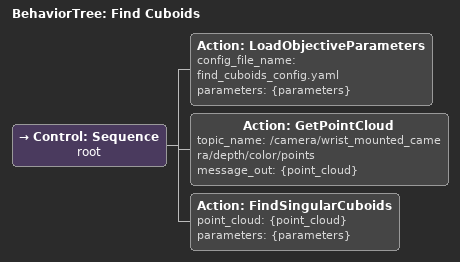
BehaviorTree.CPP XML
<?xml version="1.0"?>
<root BTCPP_format="4" main_tree_to_execute="Find Cuboids">
    <BehaviorTree ID="Find Cuboids" _description="Detect and move to cuboid object in current scene">
        <Control ID="Sequence" name="root">
            <Action ID="LoadObjectiveParameters" config_file_name="find_cuboids_config.yaml" parameters="{parameters}"/>
            <Action ID="GetPointCloud" topic_name="/camera/wrist_mounted_camera/depth/color/points" message_out="{point_cloud}" />
            <Action ID="FindSingularCuboids" point_cloud="{point_cloud}" parameters="{parameters}"/>
        </Control>
    </BehaviorTree>
</root>
